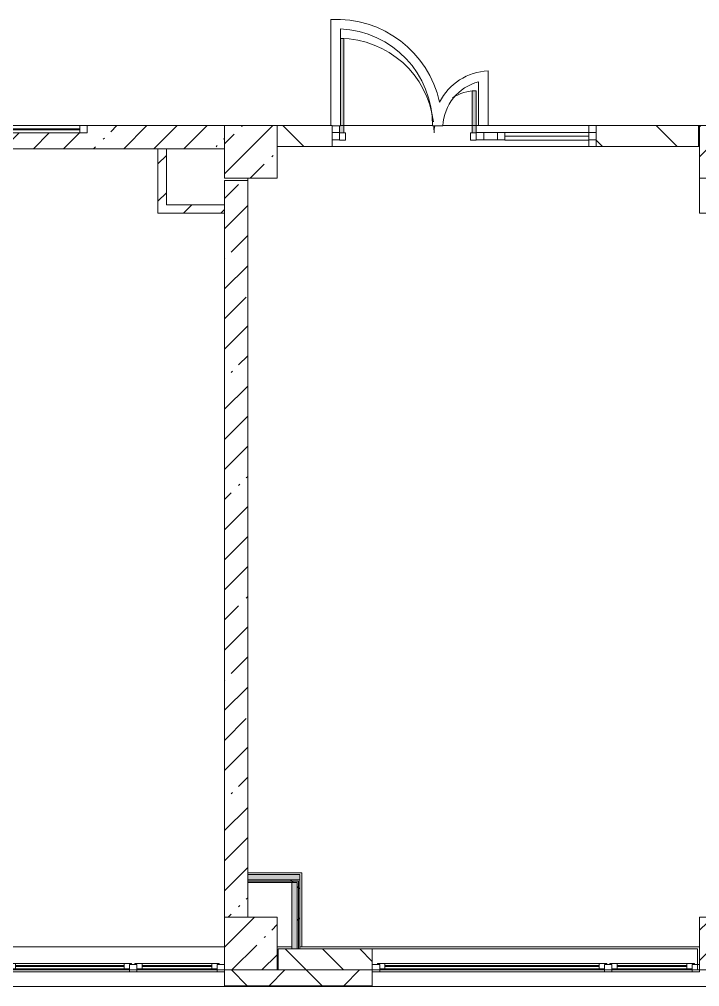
# Model space of a CAD drawing. Header units: millimetres. Extents: x 81731 to 272849, y -8553 to 29000.
# Drawn here: x 191307 to 197749, y -258 to 8906 of the extents above; entities that cross this region are included whole.
import ezdxf

# ---------------------------------------------------------------- set-up
doc = ezdxf.new("R2010")
doc.units = ezdxf.units.MM
for name, color, linetype, lineweight, true_color in [('A-DETL-GENF-4', 7, 'Continuous', 5, 0xaaaaaa), ('A-DOOR-4', 7, 'Continuous', 5, 0xe2e2e2), ('A-DOOR-5', 7, 'Continuous', 5, 0xaaaaaa), ('A-FLOR-1', 7, 'Continuous', 5, 0xaaaaaa), ('I-WALL-22', 7, 'Continuous', 5, 0xe7e7e7)]:
    doc.layers.add(name, color=color, linetype=linetype, lineweight=lineweight, true_color=true_color)
for name, color, linetype, lineweight in [('A-GLAZ-3', 7, 'Continuous', 5), ('A-GLAZ-CURT-2', 7, 'Continuous', 5), ('A-GLAZ-CWMG-2', 7, 'Continuous', 5), ('A-WALL', 7, 'Continuous', 9), ('A-WALL-6', 7, 'Continuous', 5), ('I-WALL-24', 7, 'Continuous', 5), ('S-COLS-1', 7, 'Continuous', 5)]:
    doc.layers.add(name, color=color, linetype=linetype, lineweight=lineweight)
pattern_1 = [(45, (145838.57, 0), (-285.123, 285.123), []), (45, (146123.7, 0), (-285.123, 285.123), [504.031, -100.806, 16.764, -84.042])]
pattern_2 = [(45, (145838.57, 0), (-176.7767, 176.7767), [])]
pattern_3 = [(45, (145838.6, 0), (-530.33, 530.33), []), (135, (145838.6, 0), (-530.33, -530.33), [])]

# ---------------------------------------------------------------- blocks, each defined once
blk = doc.blocks.new('BSC_Колонна _Прямоугольная - 500х500-V79-2_4_3_птичка')
at = {"layer": 'S-COLS-1'}
h = blk.add_hatch(dxfattribs=at)
h.set_pattern_fill('FP_50', color=256, style=0, pattern_type=2)
h.set_pattern_definition([(45, (-47660, -7650), (-285.123, 285.123), []), (45, (-47374.88, -7650), (-285.123, 285.123), [504.031, -100.806, 16.764, -84.042])])
h.paths.add_polyline_path([(-250, -250), (250, -250), (250, 250), (-250, 250), (-250, 100.3)])
for p, q in [((250, 250), (-250, 250)), ((-250, 250), (-250, -250)), ((250, -250), (250, 250)), ((-250, -250), (250, -250))]:
    blk.add_line(p, q, dxfattribs=at)
blk = doc.blocks.new('BSC_Колонна _Прямоугольная - 500х500-V80-2_4_3_птичка')
at = {"layer": 'S-COLS-1'}
h = blk.add_hatch(dxfattribs=at)
h.set_pattern_fill('FP_51', color=256, style=0, pattern_type=2)
h.set_pattern_definition([(45, (-52160, -7650), (-285.123, 285.123), []), (45, (-51874.88, -7650), (-285.123, 285.123), [504.031, -100.806, 16.764, -84.042])])
h.paths.add_polyline_path([(-250, -250), (250, -250), (250, 250), (-250, 250)])
for p, q in [((250, 250), (-250, 250)), ((-250, 250), (-250, -250)), ((250, -250), (250, 250)), ((-250, -250), (250, -250))]:
    blk.add_line(p, q, dxfattribs=at)
blk = doc.blocks.new('BSC_Колонна _Прямоугольная - 500х500-V86-2_4_3_птичка')
at = {"layer": 'S-COLS-1'}
h = blk.add_hatch(dxfattribs=at)
h.set_pattern_fill('FP_57', color=256, style=0, pattern_type=2)
h.set_pattern_definition([(45, (-47660, -150), (-285.123, 285.123), []), (45, (-47374.88, -150), (-285.123, 285.123), [504.031, -100.806, 16.764, -84.042])])
h.paths.add_polyline_path([(-250, -250), (250, -250), (250, 250), (-250, 250), (-250, 80.5)])
for p, q in [((250, 250), (-250, 250)), ((-250, 250), (-250, -250)), ((250, -250), (250, 250)), ((-250, -250), (250, -250))]:
    blk.add_line(p, q, dxfattribs=at)
blk = doc.blocks.new('BSC_Колонна _Прямоугольная - 500х500-V87-2_4_3_птичка')
at = {"layer": 'S-COLS-1'}
h = blk.add_hatch(dxfattribs=at)
h.set_pattern_fill('FP_58', color=256, style=0, pattern_type=2)
h.set_pattern_definition([(45, (-52160, -150), (-285.123, 285.123), []), (45, (-51874.88, -150), (-285.123, 285.123), [504.031, -100.806, 16.764, -84.042])])
h.paths.add_polyline_path([(-250, -250), (250, -250), (250, 250), (-250, 250)])
for p, q in [((250, 250), (-250, 250)), ((-250, 250), (-250, -250)), ((250, -250), (250, 250)), ((-250, -250), (250, -250))]:
    blk.add_line(p, q, dxfattribs=at)
blk = doc.blocks.new('120_Окно_СКБ_2Ст - 120_Окно_СКБ_2Ст 3100х2500 _мал_ створка слева-2_-V119-2_4_3_птичка')
at = {"layer": 'A-GLAZ-3'}
for p, q in [((-1550, -127), (-1550, -57)), ((-1550, -57), (-1480, -57)), ((1550, -57), (-1550, -57)), ((-1480, -57), (-1480, -127)), ((-720, -87), (-1480, -87)), ((-1480, -87), (-1480, -127)), ((-1430, -137), (-1430, -87)), ((-770, -137), (-770, -87)), ((-720, -127), (-720, -57)), ((-720, -57), (-650, -57)), ((-720, -127), (-720, -87)), ((-650, -57), (-650, -127)), ((1480, -87), (-650, -87)), ((-650, -87), (-650, -127)), ((-600, -137), (-600, -87)), ((1430, -137), (1430, -87)), ((1480, -127), (1480, -57)), ((1480, -57), (1550, -57)), ((1480, -127), (1480, -87)), ((1550, -57), (1550, -127)), ((-1480, -127), (-1550, -127)), ((-1550, -127), (-1500, -127)), ((-1480, -127), (-1500, -127)), ((-1500, -127), (-1500, -137)), ((-1500, -137), (-700, -137)), ((-700, -137), (-1500, -137)), ((-1430, -107), (-770, -107)), ((-770, -117), (-1430, -117)), ((-650, -127), (-720, -127)), ((-700, -127), (-720, -127)), ((-700, -127), (-670, -127)), ((-700, -137), (-700, -127)), ((-650, -127), (-670, -127)), ((-670, -127), (-670, -137)), ((-670, -137), (1500, -137)), ((1500, -137), (-670, -137)), ((-600, -107), (1430, -107)), ((1430, -117), (-600, -117)), ((1550, -127), (1480, -127)), ((1500, -127), (1480, -127)), ((1500, -127), (1550, -127)), ((1500, -137), (1500, -127))]:
    blk.add_line(p, q, dxfattribs=at)
blk = doc.blocks.new('120_Окно_СКБ_2Ст - 120_Окно_СКБ_2Ст 2100х2500 _мал створка СЛЕВА_-V121-2_4_3_птичка')
at = {"layer": 'A-GLAZ-3'}
for p, q in [((-1050, -127), (-1050, -57)), ((-1050, -57), (-980, -57)), ((1050, -57), (-1050, -57)), ((-980, -57), (-980, -127)), ((-220, -87), (-980, -87)), ((-980, -87), (-980, -127)), ((-930, -137), (-930, -87)), ((-270, -137), (-270, -87)), ((-220, -127), (-220, -57)), ((-220, -57), (-150, -57)), ((-220, -127), (-220, -87)), ((-150, -57), (-150, -127)), ((980, -87), (-150, -87)), ((-150, -87), (-150, -127)), ((-100, -137), (-100, -87)), ((930, -137), (930, -87)), ((980, -127), (980, -57)), ((980, -57), (1050, -57)), ((980, -127), (980, -87)), ((1050, -57), (1050, -127)), ((-980, -127), (-1050, -127)), ((-1050, -127), (-1000, -127)), ((-980, -127), (-1000, -127)), ((-1000, -127), (-1000, -137)), ((-1000, -137), (-200, -137)), ((-200, -137), (-1000, -137)), ((-930, -107), (-270, -107)), ((-270, -117), (-930, -117)), ((-150, -127), (-220, -127)), ((-200, -127), (-220, -127)), ((-200, -127), (-170, -127)), ((-200, -137), (-200, -127)), ((-150, -127), (-170, -127)), ((-170, -127), (-170, -137)), ((-170, -137), (1000, -137)), ((1000, -137), (-170, -137)), ((-100, -107), (930, -107)), ((930, -117), (-100, -117)), ((1050, -127), (980, -127)), ((1000, -127), (980, -127)), ((1000, -127), (1050, -127)), ((1000, -137), (1000, -127))]:
    blk.add_line(p, q, dxfattribs=at)
blk = doc.blocks.new('120_Окно_СКБ_1Ст - 120_Окно_СКБ_1Ст 400х1200 EI30-24228621-2_4_3_птичка')
at = {"layer": 'A-GLAZ-3'}
for p, q in [((-600, 40), (-600, 110)), ((-600, 110), (-530, 110)), ((600, 110), (-600, 110)), ((-530, 110), (-530, 40)), ((530, 40), (530, 110)), ((530, 110), (600, 110)), ((600, 110), (600, 40)), ((-530, 40), (-600, 40)), ((-600, 40), (600, 40)), ((530, 80), (-530, 80)), ((530, 70), (-530, 70)), ((600, 40), (530, 40))]:
    blk.add_line(p, q, dxfattribs=at)
blk = doc.blocks.new('Прямоугольный импост - 50 x 70 мм-31700031-2_4_3_птичка')
at = {"layer": 'A-GLAZ-CWMG-2'}
for p, q in [((-70, 35), (0, 35)), ((-70, -35), (-70, 35)), ((0, 35), (0, -35)), ((0, -35), (-70, -35))]:
    blk.add_line(p, q, dxfattribs=at)
blk = doc.blocks.new('Дверь_Витражная_остекление_ - ДВН_ДАО_Главный вход_1200 в свету-V228-2_4_3_птичка')
at = {"layer": 'A-DOOR-4'}
for points in [[(-639.4, 30), (-607.5, 30), (-607.5, 925), (-639.4, 925), (-639.4, 97), (-647.5, 97), (-647.5, 30)], [(647.5, 30), (647.5, 430), (607.5, 430), (607.5, 30)]]:
    blk.add_hatch(color=256, dxfattribs=at).paths.add_polyline_path(points)
at = {"layer": 'A-DETL-GENF-4'}
for p, q in [((-607.5, 925), (-639.4, 925)), ((-607.5, 30), (-607.5, 925)), ((647.5, 430), (607.5, 430)), ((607.5, 430), (607.5, 30)), ((647.5, 35), (647.5, 430)), ((-647.5, 97), (-647.5, 35)), ((-647.5, 30), (-607.5, 30)), ((-592.5, 30), (-647.5, 30)), ((-592.5, -40), (-592.5, 30)), ((592.5, -40), (592.5, 30)), ((592.5, 30), (647.5, 30)), ((607.5, 30), (647.5, 30)), ((-647.5, -40), (-592.5, -40)), ((647.5, -40), (592.5, -40))]:
    blk.add_line(p, q, dxfattribs=at)
at = {"layer": 'A-DOOR-5'}
for p, q in [((647.5, 430), (647.5, 35)), ((-647.5, 97), (-647.5, 35))]:
    blk.add_line(p, q, dxfattribs=at)
for centre, radius, start, end in [((-647.5, 30), 895, 6.64416, 89.47443), ((647.5, 30), 400, 90, 124.04878), ((-647.5, 30), 895, 360, 4.36056), ((647.5, 30), 400, 170.15178, 180)]:
    blk.add_arc(centre, radius, start, end, dxfattribs=at)
blk = doc.blocks.new('Системная панель - Стемалит - 40мм-32257327-2_4_3_птичка')
at = {"layer": 'A-GLAZ-CURT-2'}
for p, q in [((65, 35), (-65, 35)), ((-65, 35), (-65, -35)), ((65, -35), (65, 35)), ((-65, -35), (65, -35))]:
    blk.add_line(p, q, dxfattribs=at)
blk = doc.blocks.new('Прямоугольный импост - 50 x 70 мм-31687886-2_4_3_птичка')
at = {"layer": 'A-GLAZ-CWMG-2'}
for p, q in [((-35, 35), (35, 35)), ((-35, -35), (-35, 35)), ((35, 35), (35, -35)), ((35, -35), (-35, -35))]:
    blk.add_line(p, q, dxfattribs=at)
blk = doc.blocks.new('Прямоугольный импост - 50 x 70 мм-31701779-2_4_3_птичка')
at = {"layer": 'A-GLAZ-CWMG-2'}
for p, q in [((0, 35), (-70, 35)), ((-70, 35), (-70, -35)), ((0, -35), (0, 35)), ((-70, -35), (0, -35))]:
    blk.add_line(p, q, dxfattribs=at)
blk = doc.blocks.new('Системная панель - Стекло - 40мм-V229-2_4_3_птичка')
at = {"layer": 'A-GLAZ-CURT-2'}
for p, q in [((397.5, 0), (-397.5, 0)), ((-397.5, 0), (-397.5, -40)), ((397.5, -40), (397.5, 0)), ((-397.5, -40), (397.5, -40))]:
    blk.add_line(p, q, dxfattribs=at)
blk = doc.blocks.new('Прямоугольный импост - 50 x 70 мм-31702100-2_4_3_птичка')
at = {"layer": 'A-GLAZ-CWMG-2'}
for p, q in [((-35, 35), (35, 35)), ((-35, -35), (-35, 35)), ((35, 35), (35, -35)), ((35, -35), (-35, -35))]:
    blk.add_line(p, q, dxfattribs=at)
blk = doc.blocks.new('Прямоугольный импост - 50 x 70 мм-31720914-2_4_3_птичка')
at = {"layer": 'A-GLAZ-CWMG-2'}
blk.add_line((6460, 7920), (5665, 7920), dxfattribs=at)

msp = doc.modelspace()

# ---------------------------------------------------------------- hatches: boundary and pattern name
at = {"layer": 'A-WALL-6'}
h = msp.add_hatch(dxfattribs=at)
h.set_pattern_fill('FP_76', color=256, style=0, pattern_type=2)
h.set_pattern_definition([(135, (145838.57, 0), (-176.7767, -176.7767), [])])
h.paths.add_polyline_path([(194648.6, -100), (194648.6, 100), (193758.6, 100), (193758.6, -100), (193853.9, -100)])
h = msp.add_hatch(dxfattribs=at)
h.set_pattern_fill('FP_66', color=256, style=0, pattern_type=2)
h.set_pattern_definition([(45, (145838.57, 0), (-353.5534, 353.5534), []), (135, (145838.57, 0), (-353.5534, -353.5534), [])])
h.paths.add_polyline_path([(221538.6, -250), (221538.6, -100), (217398.6, -100), (217398.6, -250), (220752, -250)])
h.paths.add_polyline_path([(215186.9, -250), (216498.6, -250), (216498.6, -100), (212898.6, -100), (212898.6, -250), (213331.8, -250)])
h.paths.add_polyline_path([(207766.7, -250), (207898.6, -250), (207898.6, -100), (206748.6, -100), (206748.6, -250), (206839.2, -250)])
h.paths.add_polyline_path([(202748.6, -250), (202998.6, -250), (202998.6, -100), (202248.6, -100), (202248.6, -250), (202665.4, -250)])
h.paths.add_polyline_path([(204648.6, -250), (204648.6, -100), (203898.6, -100), (203898.6, -250), (204056.6, -250)])
h.paths.add_polyline_path([(210998.6, -250), (211998.6, -250), (211998.6, -100), (210998.6, -100)])
h.paths.add_polyline_path([(199148.6, -250), (199148.6, -100), (197748.6, -100), (197748.6, -250), (198491.5, -250)])
h.paths.add_polyline_path([(194648.6, -250), (194648.6, -100), (193248.6, -100), (193248.6, -250), (193853.9, -250)])
h.paths.add_polyline_path([(191071.4, -250), (191148.6, -250), (191148.6, -100), (190774.9, -100), (190774.9, -250)])
h.paths.add_polyline_path([(189248.6, -250), (189874.9, -250), (189874.9, -100), (188498.6, -100), (188498.6, -250), (189216.3, -250)])
h.paths.add_polyline_path([(181728.6, -250), (181728.6, -100), (180608.6, -100), (180608.6, -250), (181332.4, -250)])
h.paths.add_polyline_path([(184878.6, -250), (185398.6, -250), (185398.6, -100), (183828.6, -100), (183828.6, -250), (184578.7, -250)])
h.paths.add_polyline_path([(179013.6, -250), (179708.6, -250), (179708.6, -100), (178848.6, -100), (178848.6, -250)])
h.paths.add_polyline_path([(176694.8, -250), (176748.6, -250), (176748.6, -100), (175048.3, -100), (175048.3, -250), (176231, -250)])
h.paths.add_polyline_path([(167883.4, -250), (168548.6, -250), (168548.6, -100), (167448.6, -100), (167448.6, -250)])
h.paths.add_polyline_path([(162318.2, -250), (163098.6, -250), (163098.6, -100), (161948.6, -100), (161948.6, -250)])
h.paths.add_polyline_path([(163998.6, -250), (164648.6, -250), (164648.6, -100), (163998.6, -100)])
h.paths.add_polyline_path([(170648.6, -250), (172248.3, -250), (172248.3, -100), (170648.6, -100)])
h.paths.add_polyline_path([(154398.6, -250), (154398.6, -100), (150468.6, -100), (150468.6, -250), (153970.6, -250)])
h.paths.add_polyline_path([(148405.4, -250), (149568.6, -250), (149568.6, -100), (145578.6, -100), (145578.6, -250), (146550.4, -250)])
h.paths.add_polyline_path([(157498.6, -250), (158848.6, -250), (158848.6, -100), (157498.6, -100)])
at = {"layer": 'I-WALL-22'}
for points in [[(193962.7, 755), (193962.7, 805), (193468.6, 805), (193468.6, 755), (193853.9, 755)], [(193937.7, 100), (193937.7, 730), (193887.7, 730), (193887.7, 100)]]:
    msp.add_hatch(color=256, dxfattribs=at).paths.add_polyline_path(points)
at = {"layer": 'I-WALL-24'}
h = msp.add_hatch(dxfattribs=at)
h.set_pattern_fill('FP_74', color=256, style=0, pattern_type=2)
h.set_pattern_definition(pattern_1)
h.paths.add_polyline_path([(191071.4, 7680), (193248.6, 7680), (193248.6, 7900), (191948.6, 7900), (191948.6, 7830), (190748.6, 7830), (190748.6, 7900), (189248.6, 7900), (189248.6, 7680), (190028.6, 7680)])
h = msp.add_hatch(dxfattribs=at)
h.set_pattern_fill('FP_77', color=256, style=0, pattern_type=2)
h.set_pattern_definition([(135, (145838.57, 0), (-353.5534, -353.5534), [])])
h.paths.add_polyline_path([(197738.6, 7700), (197738.6, 7900), (196768.6, 7900), (196768.6, 7700)])
h.paths.add_polyline_path([(193748.6, 7700), (194268.6, 7700), (194268.6, 7900), (193748.6, 7900), (193748.6, 7750.3)])
h = msp.add_hatch(dxfattribs=at)
h.set_pattern_fill('FP_78', color=256, style=0, pattern_type=2)
h.set_pattern_definition(pattern_2)
h.paths.add_polyline_path([(192698.6, 7070), (192698.6, 7680), (192618.6, 7680), (192618.6, 7070)])
h = msp.add_hatch(dxfattribs=at)
h.set_pattern_fill('FP_74', color=256, style=0, pattern_type=2)
h.set_pattern_definition(pattern_1)
h.paths.add_polyline_path([(193353.3, 400), (193468.6, 400), (193468.6, 7380), (193248.6, 7380), (193248.6, 400), (193351.3, 400)])
h = msp.add_hatch(dxfattribs=at)
h.set_pattern_fill('FP_78', color=256, style=0, pattern_type=2)
h.set_pattern_definition(pattern_2)
h.paths.add_polyline_path([(193248.6, 7070), (193248.6, 7150), (192698.6, 7150), (192698.6, 7070), (192926.4, 7070)])
h = msp.add_hatch(dxfattribs=at)
h.set_pattern_fill('FP_160', color=256, style=0, pattern_type=2)
h.set_pattern_definition(pattern_3)
h.paths.add_polyline_path([(193950.2, 742.5), (193962.7, 742.5), (193962.7, 755), (193468.6, 755), (193468.6, 742.5), (193853.9, 742.5)])
h = msp.add_hatch(dxfattribs=at)
h.set_pattern_fill('FP_160', color=256, style=0, pattern_type=2)
h.set_pattern_definition(pattern_3)
h.paths.add_polyline_path([(193937.7, 730), (193950.2, 730), (193950.2, 742.5), (193468.6, 742.5), (193468.6, 730), (193887.7, 730)])
h = msp.add_hatch(dxfattribs=at)
h.set_pattern_fill('FP_160', color=256, style=0, pattern_type=2)
h.set_pattern_definition(pattern_3)
h.paths.add_polyline_path([(193962.7, 100), (193962.7, 742.5), (193950.2, 742.5), (193950.2, 100)])
h = msp.add_hatch(dxfattribs=at)
h.set_pattern_fill('FP_160', color=256, style=0, pattern_type=2)
h.set_pattern_definition(pattern_3)
h.paths.add_polyline_path([(193950.2, 100), (193950.2, 730), (193937.7, 730), (193937.7, 100)])

# ---------------------------------------------------------------- linework, layer by layer
at = {"layer": 'A-FLOR-1'}
for p, q in [((194256.6, 8904.6), (194256.6, 7900)), ((194346.6, 7897), (194346.6, 8815.2)), ((195745.6, 7900), (195745.6, 8418.4)), ((195655.6, 8314.2), (195655.6, 7900)), ((194268.6, 7897), (194346.6, 7897)), ((194346.6, 7900), (195219, 7900)), ((195219.1, 7897), (195317.1, 7897)), ((195317.5, 7900), (196768.6, 7900)), ((196698.6, 7900), (195745.6, 7900)), ((196698.6, 7835), (196698.6, 7900)), ((197738.6, 7900), (197748.6, 7900)), ((196698.6, 7700), (196698.6, 7760)), ((197748.6, 7700), (197738.6, 7700)), ((193468.6, 7400), (193468.6, 7380)), ((193468.6, 820), (193982.7, 820)), ((193982.7, 820), (193982.7, 120))]:
    msp.add_line(p, q, dxfattribs=at)
for centre, radius, start, end in [((194309.2, 7906), 1000, 12.44956, 93.01125), ((194309.2, 7906), 910, 359.43333, 87.64026), ((195770.6, 7875), 544, 92.63401, 153.04618), ((195770.6, 7875), 454, 104.67311, 177.22246)]:
    msp.add_arc(centre, radius, start, end, dxfattribs=at)
at = {"layer": 'A-WALL'}
for p, q in [((192698.6, 7680), (192618.6, 7680)), ((193248.6, 7070), (193248.6, 7150)), ((193468.6, 805), (193468.6, 730)), ((193468.6, 755), (193962.7, 755)), ((193468.6, 742.5), (193950.2, 742.5)), ((193950.2, 100), (193950.2, 742.5)), ((193937.7, 730), (193887.7, 730)), ((193937.7, 100), (193937.7, 730)), ((193758.6, -100), (194648.6, -100)), ((193248.6, -250), (194648.6, -250)), ((193248.6, -253), (194648.6, -253))]:
    msp.add_line(p, q, dxfattribs=at)
at = {"layer": 'A-WALL-6'}
for p, q in [((193758.6, 100), (193758.6, -100)), ((193758.6, 100), (197728.6, 100)), ((194648.6, -258), (194648.6, 100)), ((197728.6, -100), (197728.6, 100)), ((193248.6, -100), (193248.6, -258)), ((193748.6, -100), (193758.6, -100)), ((203898.6, -258), (180608.6, -258))]:
    msp.add_line(p, q, dxfattribs=at)
at = {"layer": 'I-WALL-24'}
for p, q in [((193248.6, 7900), (191948.6, 7900)), ((194268.6, 7900), (193748.6, 7900)), ((194268.6, 7700), (194268.6, 7900)), ((194346.6, 7900), (195219, 7900)), ((195317.5, 7900), (195655.6, 7900)), ((196698.6, 7900), (197738.6, 7900)), ((196768.6, 7900), (196768.6, 7700)), ((197738.6, 7700), (197738.6, 7900)), ((197738.6, 7700), (193748.6, 7700)), ((190028.6, 7680), (192618.6, 7680)), ((192618.6, 7680), (192618.6, 7070)), ((192698.6, 7150), (192698.6, 7680)), ((192698.6, 7680), (193248.6, 7680)), ((193468.6, 7380), (193248.6, 7380)), ((193248.6, 7380), (193248.6, 7150)), ((193468.6, 805), (193468.6, 7380)), ((197748.6, 7400), (197748.6, 7070)), ((193248.6, 7150), (192698.6, 7150)), ((192618.6, 7070), (193248.6, 7070)), ((193248.6, 7070), (193248.6, 400)), ((197748.6, 7070), (199528.6, 7070)), ((193962.7, 805), (193468.6, 805)), ((193962.7, 100), (193962.7, 805)), ((193468.6, 400), (193468.6, 730)), ((193468.6, 730), (193887.7, 730)), ((193887.7, 730), (193887.7, 100)), ((189527.7, 120), (193248.6, 120)), ((193748.6, 120), (193887.7, 120)), ((193962.7, 120), (197748.6, 120)), ((193248.6, -100), (191148.6, -100)), ((197748.6, -100), (194648.6, -100))]:
    msp.add_line(p, q, dxfattribs=at)

# ---------------------------------------------------------------- block references
at = {"layer": 'A-DOOR-5'}
msp.add_blockref('Дверь_Витражная_остекление_ - ДВН_ДАО_Главный вход_1200 в свету-V228-2_4_3_птичка', (194986.1, 7800), dxfattribs=at)
at = {"layer": 'A-GLAZ-3'}
msp.add_blockref('120_Окно_СКБ_1Ст - 120_Окно_СКБ_1Ст 400х1200 EI30-24228621-2_4_3_птичка', (191348.6, 7790), dxfattribs=at)
at = {"layer": 'A-GLAZ-3', "rotation": 180}
for name, p in [('120_Окно_СКБ_2Ст - 120_Окно_СКБ_2Ст 2100х2500 _мал створка СЛЕВА_-V121-2_4_3_птичка', (192198.6, -175)), ('120_Окно_СКБ_2Ст - 120_Окно_СКБ_2Ст 3100х2500 _мал_ створка слева-2_-V119-2_4_3_птичка', (196198.6, -175))]:
    msp.add_blockref(name, p, dxfattribs=at)
at = {"layer": 'A-GLAZ-CURT-2'}
for name, p in [('Системная панель - Стемалит - 40мм-32257327-2_4_3_птичка', (195768.6, 7800)), ('Системная панель - Стекло - 40мм-V229-2_4_3_птичка', (196301.1, 7800))]:
    msp.add_blockref(name, p, dxfattribs=at)
at = {"layer": 'A-GLAZ-CWMG-2', "rotation": 180}
msp.add_blockref('Прямоугольный импост - 50 x 70 мм-31701779-2_4_3_птичка', (194268.6, 7800), dxfattribs=at)
at = {"layer": 'A-GLAZ-CWMG-2', "extrusion": (0, 0, -1), "rotation": 180}
for name, p in [('Прямоугольный импост - 50 x 70 мм-31687886-2_4_3_птичка', (-195668.6, 7800)), ('Прямоугольный импост - 50 x 70 мм-31702100-2_4_3_птичка', (-195868.6, 7800)), ('Прямоугольный импост - 50 x 70 мм-31700031-2_4_3_птичка', (-196768.6, 7800))]:
    msp.add_blockref(name, p, dxfattribs=at)
at = {"layer": 'A-GLAZ-CWMG-2'}
msp.add_blockref('Прямоугольный импост - 50 x 70 мм-31720914-2_4_3_птичка', (190238.6, -85), dxfattribs=at)
at = {"layer": 'S-COLS-1'}
for name, p in [('BSC_Колонна _Прямоугольная - 500х500-V79-2_4_3_птичка', (193498.6, 7650)), ('BSC_Колонна _Прямоугольная - 500х500-V80-2_4_3_птичка', (197998.6, 7650)), ('BSC_Колонна _Прямоугольная - 500х500-V86-2_4_3_птичка', (193498.6, 150)), ('BSC_Колонна _Прямоугольная - 500х500-V87-2_4_3_птичка', (197998.6, 150))]:
    msp.add_blockref(name, p, dxfattribs=at)

doc.saveas('drawing.dxf')
